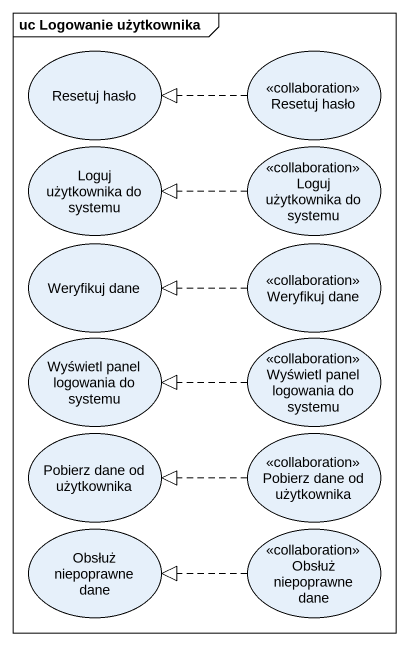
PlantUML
@startuml
mainframe uc Logowanie użytkownika
usecase "Resetuj hasło" as Resetuj_hasło
usecase "Resetuj hasło" as Resetuj_hasło_2 <<collaboration>>
usecase "Loguj użytkownika do systemu" as Loguj_użytkownika_do_systemu
usecase "Loguj użytkownika do systemu" as Loguj_użytkownika_do_systemu_2 <<collaboration>>
usecase "Weryfikuj dane" as Weryfikuj_dane
usecase "Weryfikuj dane" as Weryfikuj_dane_2 <<collaboration>>
usecase "Wyświetl panel logowania do systemu" as Wyświetl_panel_logowania_do
usecase "Wyświetl panel logowania do systemu" as Wyświetl_panel_logowania_do_2 <<collaboration>>
usecase "Pobierz dane od użytkownika" as Pobierz_dane_od_użytkownika
usecase "Pobierz dane od użytkownika" as Pobierz_dane_od_użytkownika_2 <<collaboration>>
usecase "Obsłuż niepoprawne dane" as Obsłuż_niepoprawne_dane
usecase "Obsłuż niepoprawne dane" as Obsłuż_niepoprawne_dane_2 <<collaboration>>
Resetuj_hasło_2 .left.|> Resetuj_hasło
Loguj_użytkownika_do_systemu_2 .left.|> Loguj_użytkownika_do_systemu
Weryfikuj_dane_2 .left.|> Weryfikuj_dane
Wyświetl_panel_logowania_do_2 .left.|> Wyświetl_panel_logowania_do
Pobierz_dane_od_użytkownika_2 .left.|> Pobierz_dane_od_użytkownika
Obsłuż_niepoprawne_dane_2 .left.|> Obsłuż_niepoprawne_dane
@enduml
